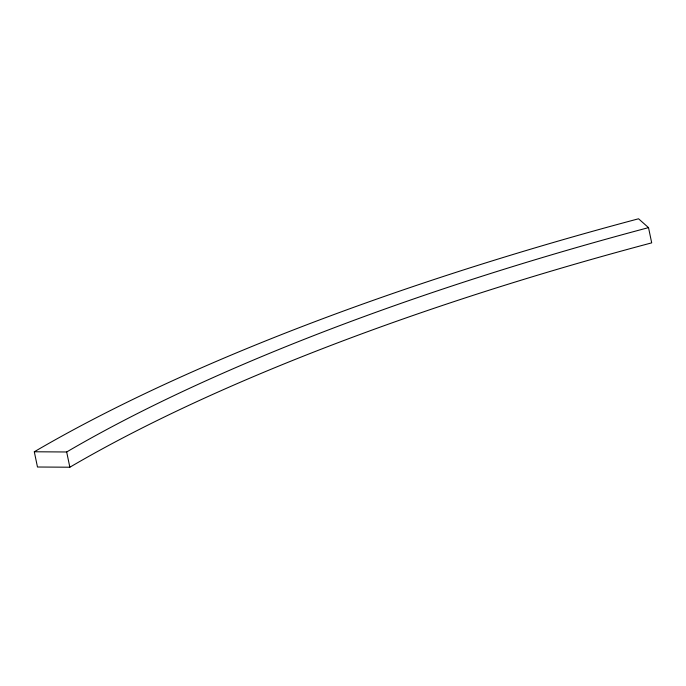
<?xml version="1.0" encoding="UTF-8"?>
<svg xmlns="http://www.w3.org/2000/svg" width="686" height="686" viewBox="0 0 686 686"><rect width="100%" height="100%" fill="white"/><g stroke="black" fill="none" stroke-linecap="round" stroke-linejoin="round"><path stroke-width="1.03" d="M34.3 451.774L66.671 451.98A1052.941 283.155 -11.8 0 1 648.519 227.632L651.7 242.861A1052.941 283.155 -11.8 0 0 69.852 467.217L37.481 467.012L34.3 451.774A1093.493 294.062 -11.8 0 1 638.555 218.783L648.519 227.632M66.671 451.98L69.852 467.217"/></g></svg>
